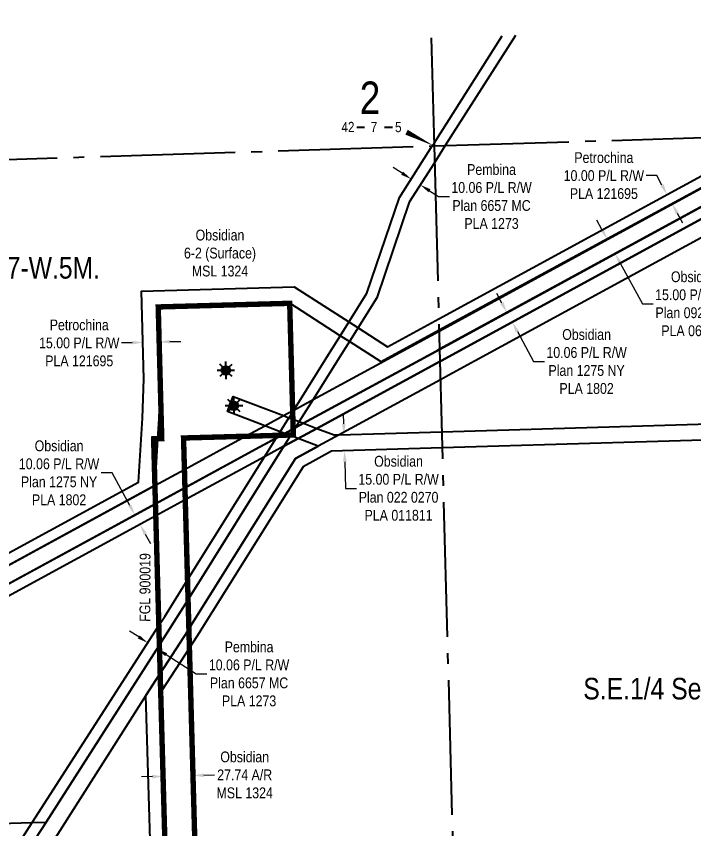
# Model space of a CAD drawing. Extents: x 632269 to 650517, y 5825252 to 5832959.
# Drawn here: x 641799 to 642427, y 5827954 to 5828707 of the extents above; entities that cross this region are included whole.
import ezdxf
from ezdxf.enums import TextEntityAlignment as Align

# ---------------------------------------------------------------- set-up
doc = ezdxf.new("R2010")
doc.units = 0
doc.header["$LTSCALE"] = 5
doc.header["$PDMODE"] = 35
doc.header["$PDSIZE"] = 10
for name, pattern in [('CENTERLINEX3', [5, 2.5, -1, 0.5, -1]), ('foc-ACCESSROAD', [3.75, 2.5, -1.25]), ('foc-QUARTERLINE', [33, 25, -3, 2, -3])]:
    doc.linetypes.add(name, pattern=pattern)
doc.layers.get('Defpoints').update_dxf_attribs({"color": 9})
for name, color, linetype in [('10', 1, 'Continuous'), ('9', 3, 'Continuous'), ('AS-POWER', 104, 'foc-POWER'), ('C-RW', 13, 'Continuous'), ('C-SYMBOL', 7, 'Continuous'), ('C-WS', 13, 'foc-ACCESSROAD'), ('C-WS-S', 8, 'Continuous'), ('F-RW', 190, 'Continuous'), ('L-SECLBL', 7, 'Continuous'), ('L-SECQ', 8, 'foc-QUARTERLINE')]:
    doc.layers.add(name, color=color, linetype=linetype)
doc.layers.add('AS-TRAPPER BOUNDARY', color=7, linetype='CENTERLINEX3', true_color=0xb85c00, transparency=0.6)
doc.layers.add('AS-TRAPPER-T', color=7, linetype='Continuous', true_color=0xc26100)
for name, color, linetype, lineweight in [('C-AR-T', 13, 'Continuous', 9), ('C-RW-T', 13, 'Continuous', 9), ('C-WS-T', 13, 'Continuous', 9), ('F-RW-T', 190, 'Continuous', 9)]:
    doc.layers.add(name, color=color, linetype=linetype, lineweight=lineweight)
doc.styles.add('175L', font='ARIALN.TTF', dxfattribs={"height": 20})
doc.styles.add('80CG', font='ARIALN.TTF', dxfattribs={"height": 10})
doc.styles.add('80L', font='ARIALN.TTF', dxfattribs={"height": 10})
doc.styles.add('foc-LtypeFont', font='ARIALN.TTF', dxfattribs={"height": 7.35})
doc.styles.add('SIMPLEX', font='ARIALN.TTF')
doc.linetypes.add('foc-POWER', pattern='A,6,-1,["P",foc-LtypeFont,S=0.2,R=0,X=-0.625,Y=-0.75],-1.24,4', length=12.24)
doc.dimstyles.new('Compass 5 000', dxfattribs={"dimscale": 5, "dimtxt": 9, "dimasz": 2, "dimexe": 0.2, "dimexo": 0.0625, "dimgap": 0.5, "dimtad": 0, "dimtih": 1, "dimtoh": 1, "dimzin": 0, "dimdsep": 46, "dimtxsty": '80CG', "dimcen": 0.1, "dimse1": 1, "dimse2": 1, "dimclrd": 256, "dimclrt": 256, "dimaunit": 1, "dimadec": 4, "dimazin": 0, "dimtfac": 0.06, "dimtofl": 0, "dimtmove": 0, "dimatfit": 1, "dimfxl": 0.2, "dimtolj": 1, "dimtzin": 0, "dimlwd": -1, "dimarcsym": 0})

# ---------------------------------------------------------------- blocks, each defined once
blk = doc.blocks.new('L-SECLBL')
at = {"layer": '9', "color": 7}
for p, q in [((-5.08, -27.83), (-12.29, -27.83)), ((20.7, -27.83), (13.5, -27.83))]:
    blk.add_line(p, q, dxfattribs=at)
at = {"layer": '10', "color": 2, "style": 'SIMPLEX'}
blk.add_attdef('SEC', text='', height=30, dxfattribs=at).set_placement((0, 0), align=Align.MIDDLE)
at = {"layer": '10', "color": 5, "style": '80L'}
blk.add_attdef('RGE', text='', height=9.5, dxfattribs=at).set_placement((3.62, -27.37), align=Align.MIDDLE_CENTER)
blk.add_attdef('TWP', text='', height=9.5, dxfattribs=at).set_placement((-14.43, -27.37), align=Align.MIDDLE_RIGHT)
blk.add_attdef('MER', text='', height=9.5, dxfattribs=at).set_placement((23.17, -27.37), align=Align.MIDDLE_LEFT)
blk = doc.blocks.new('*D514')
at = {"layer": 'C-AR-T', "transparency": 16777216}
for p, q in [((641924.84, 5828002.07), (641914.84, 5828001.79)), ((641972.53, 5828003.4), (641982.53, 5828003.67))]:
    blk.add_line(p, q, dxfattribs=at)
for points in [[(641924.79, 5828003.74), (641924.88, 5828000.4), (641934.83, 5828002.35)], [(641972.49, 5828005.06), (641972.58, 5828001.73), (641962.54, 5828003.12)]]:
    blk.add_solid(points, dxfattribs=at)
at = {"layer": 'Defpoints', "color": 0, "transparency": 16777216}
for p in [(641934.83, 5828002.61), (641962.53, 5828003.38), (641962.54, 5828003.12)]:
    blk.add_point(p, dxfattribs=at)
at = {"layer": 'C-AR-T', "transparency": 16777216, "insert": (642010.43, 5828003.67), "char_height": 10, "attachment_point": 5, "style": '80CG'}
blk.add_mtext('\\A1;Obsidian\\P27.74 A/R\\PMSL 1324', dxfattribs=at)
blk = doc.blocks.new('*D560')
at = {"layer": 'Defpoints', "color": 0, "transparency": 16777216}
for p in [(641920.63, 5828126.06), (641896.4, 5828088.42), (641905.02, 5828082.87)]:
    blk.add_point(p, dxfattribs=at)
at = {"layer": 'F-RW-T', "transparency": 16777216}
for p, q in [((641912.22, 5828131.47), (641903.81, 5828136.88)), ((641937.66, 5828115.09), (641965.42, 5828097.22)), ((641965.42, 5828097.22), (641975.42, 5828097.22))]:
    blk.add_line(p, q, dxfattribs=at)
for points in [[(641913.12, 5828132.87), (641911.32, 5828130.07), (641920.63, 5828126.06)], [(641938.56, 5828116.49), (641936.76, 5828113.69), (641929.25, 5828120.5)]]:
    blk.add_solid(points, dxfattribs=at)
at = {"layer": 'F-RW-T', "transparency": 16777216, "insert": (642014.5, 5828097.22), "char_height": 10, "attachment_point": 5, "style": '80CG'}
blk.add_mtext('\\A1;Pembina\\P10.06 P/L R/W\\PPlan 6657 MC\\PPLA 1273', dxfattribs=at)
blk = doc.blocks.new('*D567')
at = {"layer": 'C-RW-T', "transparency": 16777216}
for p, q in [((641887.46, 5828283.49), (641877.46, 5828283.49)), ((641903.89, 5828253.27), (641887.46, 5828283.49)), ((641918.25, 5828226.87), (641923.02, 5828218.08))]:
    blk.add_line(p, q, dxfattribs=at)
for points in [[(641905.36, 5828254.06), (641902.43, 5828252.47), (641908.67, 5828244.48)], [(641919.71, 5828227.66), (641916.78, 5828226.07), (641913.47, 5828235.65)]]:
    blk.add_solid(points, dxfattribs=at)
at = {"layer": 'Defpoints', "color": 0, "transparency": 16777216}
for p in [(641908.67, 5828244.48), (641879.21, 5828228.46), (641884.01, 5828219.63)]:
    blk.add_point(p, dxfattribs=at)
at = {"layer": 'C-RW-T', "transparency": 16777216, "insert": (641838.37, 5828283.49), "char_height": 10, "attachment_point": 5, "style": '80CG'}
blk.add_mtext('\\A1;Obsidian\\P10.06 P/L R/W\\PPlan 1275 NY\\PPLA 1802', dxfattribs=at)
blk = doc.blocks.new('*D585')
at = {"layer": 'C-RW-T', "transparency": 16777216}
for p, q in [((642102.18, 5828328.87), (642101.88, 5828338.87)), ((642103.24, 5828293.88), (642103.99, 5828269.17)), ((642103.99, 5828269.17), (642113.99, 5828269.17))]:
    blk.add_line(p, q, dxfattribs=at)
for points in [[(642103.85, 5828328.92), (642100.52, 5828328.82), (642102.49, 5828318.88)], [(642104.91, 5828293.93), (642101.58, 5828293.83), (642102.94, 5828303.88)]]:
    blk.add_solid(points, dxfattribs=at)
at = {"layer": 'Defpoints', "color": 0, "transparency": 16777216}
for p in [(642122.76, 5828319.49), (642102.94, 5828303.88), (642123.22, 5828304.49)]:
    blk.add_point(p, dxfattribs=at)
at = {"layer": 'C-RW-T', "transparency": 16777216, "insert": (642153.07, 5828269.17), "char_height": 10, "attachment_point": 5, "style": '80CG'}
blk.add_mtext('\\A1;Obsidian\\P15.00 P/L R/W\\PPlan 022 0270\\PPLA 011811', dxfattribs=at)
blk = doc.blocks.new('*D633')
at = {"layer": 'Defpoints', "color": 0, "transparency": 16777216}
for p in [(641916.11, 5828405.88), (641916.15, 5828404.4), (641931.11, 5828406.29)]:
    blk.add_point(p, dxfattribs=at)
at = {"layer": 'F-RW-T', "transparency": 16777216}
for p, q in [((641906.16, 5828404.12), (641896.16, 5828403.85)), ((641941.15, 5828405.08), (641951.14, 5828405.35))]:
    blk.add_line(p, q, dxfattribs=at)
for points in [[(641941.1, 5828406.74), (641941.19, 5828403.41), (641931.15, 5828404.8)], [(641906.11, 5828405.79), (641906.2, 5828402.46), (641916.15, 5828404.4)]]:
    blk.add_solid(points, dxfattribs=at)
at = {"layer": 'F-RW-T', "transparency": 16777216, "insert": (641857.08, 5828403.85), "char_height": 10, "attachment_point": 5, "style": '80CG'}
blk.add_mtext('\\A1;Petrochina\\P15.00 P/L R/W\\PPLA 121695', dxfattribs=at)
blk = doc.blocks.new('GAS')
h = blk.add_hatch(color=255)
h.dxf.hatch_style = 1
edge = h.paths.add_edge_path()
edge.add_arc((0, 0), 0.9, 0, 360)
for p, q in [((0, 0.81), (0, 1.62)), ((-0.81, 0), (-1.62, 0)), ((-0.57, 0.57), (-1.14, 1.14)), ((0.57, 0.57), (1.14, 1.14)), ((1.62, 0), (0.81, 0)), ((-0.57, -0.57), (-1.14, -1.14)), ((0, -0.81), (0, -1.62)), ((1.14, -1.14), (0.57, -0.57))]:
    blk.add_line(p, q)
blk.add_circle((0, 0), 0.8)
blk = doc.blocks.new('*D860')
at = {"layer": 'Defpoints', "color": 0, "transparency": 16777216}
for p in [(642164.99, 5828556.03), (642173.32, 5828550.26), (642173.52, 5828550.57)]:
    blk.add_point(p, dxfattribs=at)
at = {"layer": 'F-RW-T', "transparency": 16777216}
for p, q in [((642156.37, 5828561.1), (642147.94, 5828566.49)), ((642181.74, 5828544.87), (642190.16, 5828539.48)), ((642190.16, 5828539.48), (642200.16, 5828539.48))]:
    blk.add_line(p, q, dxfattribs=at)
for points in [[(642157.26, 5828562.51), (642155.47, 5828559.7), (642164.79, 5828555.71)], [(642182.64, 5828546.27), (642180.84, 5828543.47), (642173.32, 5828550.26)]]:
    blk.add_solid(points, dxfattribs=at)
at = {"layer": 'F-RW-T', "transparency": 16777216, "insert": (642239.24, 5828539.48), "char_height": 10, "attachment_point": 5, "style": '80CG'}
blk.add_mtext('\\A1;Pembina\\P10.06 P/L R/W\\PPlan 6657 MC\\PPLA 1273', dxfattribs=at)
blk = doc.blocks.new('*D861')
at = {"layer": 'C-RW-T', "transparency": 16777216}
for p, q in [((642248.8, 5828440.78), (642244.02, 5828449.57)), ((642263.16, 5828414.41), (642278.28, 5828386.65)), ((642278.28, 5828386.65), (642288.28, 5828386.65))]:
    blk.add_line(p, q, dxfattribs=at)
for points in [[(642250.26, 5828441.58), (642247.34, 5828439.99), (642253.58, 5828432)], [(642264.63, 5828415.2), (642261.7, 5828413.61), (642258.38, 5828423.19)]]:
    blk.add_solid(points, dxfattribs=at)
at = {"layer": 'Defpoints', "color": 0, "transparency": 16777216}
for p in [(642254.66, 5828432.59), (642258.38, 5828423.19), (642259.46, 5828423.78)]:
    blk.add_point(p, dxfattribs=at)
at = {"layer": 'C-RW-T', "transparency": 16777216, "insert": (642327.36, 5828386.65), "char_height": 10, "attachment_point": 5, "style": '80CG'}
blk.add_mtext('\\A1;Obsidian\\P10.06 P/L R/W\\PPlan 1275 NY\\PPLA 1802', dxfattribs=at)
blk = doc.blocks.new('*D865')
at = {"layer": 'C-RW-T', "transparency": 16777216}
for p, q in [((642341.63, 5828508.86), (642336.85, 5828517.64)), ((642358.55, 5828477.81), (642379.07, 5828440.13)), ((642379.07, 5828440.13), (642389.07, 5828440.13))]:
    blk.add_line(p, q, dxfattribs=at)
for points in [[(642343.1, 5828509.66), (642340.17, 5828508.07), (642346.42, 5828500.08)], [(642360.01, 5828478.61), (642357.08, 5828477.01), (642353.76, 5828486.59)]]:
    blk.add_solid(points, dxfattribs=at)
at = {"layer": 'Defpoints', "color": 0, "transparency": 16777216}
for p in [(642377.04, 5828516.76), (642384.39, 5828503.27), (642353.76, 5828486.59)]:
    blk.add_point(p, dxfattribs=at)
at = {"layer": 'C-RW-T', "transparency": 16777216, "insert": (642428.15, 5828440.13), "char_height": 10, "attachment_point": 5, "style": '80CG'}
blk.add_mtext('\\A1;Obsidian\\P15.00 P/L R/W\\PPlan 092 8273\\PPLA 064782', dxfattribs=at)
blk = doc.blocks.new('*D866')
at = {"layer": 'Defpoints', "color": 0, "transparency": 16777216}
for p in [(642408.67, 5828544.91), (642402, 5828541.29), (642413.28, 5828536.43)]:
    blk.add_point(p, dxfattribs=at)
at = {"layer": 'F-RW-T', "transparency": 16777216}
for p, q in [((642392.44, 5828558.86), (642382.44, 5828558.86)), ((642397.22, 5828550.07), (642392.44, 5828558.86)), ((642411.39, 5828524.02), (642416.16, 5828515.23))]:
    blk.add_line(p, q, dxfattribs=at)
for points in [[(642398.68, 5828550.87), (642395.75, 5828549.27), (642402, 5828541.29)], [(642412.85, 5828524.82), (642409.92, 5828523.22), (642406.61, 5828532.8)]]:
    blk.add_solid(points, dxfattribs=at)
at = {"layer": 'F-RW-T', "transparency": 16777216, "insert": (642343.36, 5828558.86), "char_height": 10, "attachment_point": 5, "style": '80CG'}
blk.add_mtext('\\A1;Petrochina\\P10.00 P/L R/W\\PPLA 121695', dxfattribs=at)

msp = doc.modelspace()

# ---------------------------------------------------------------- linework, layer by layer
at = {"layer": 'AS-POWER', "flags": 128}
msp.add_lwpolyline([(641968.887, 5827774.684), (641953.755, 5828315.833)], dxfattribs=at)
at = {"layer": 'AS-TRAPPER BOUNDARY', "const_width": 4.998, "flags": 128}
msp.add_lwpolyline([(641443.694, 5828664.891), (641467.681, 5828563.854), (641515.51, 5828362.393), (641560.854, 5828171.435), (641603.609, 5827989.03), (641718.286, 5827992.489), (641719.81, 5827941.972), (641724.772, 5827777.508), (641649.183, 5827775.229), (641651.154, 5827765.202), (641927.831, 5827773.458), (641941.145, 5827773.855), (641926.011, 5828315.065), (641933.552, 5828315.279), (641930.275, 5828437.233), (642052.146, 5828440.588), (642055.505, 5828318.636), (641953.755, 5828315.833), (641968.887, 5827774.684), (642307.257, 5827784.683), (642806.932, 5827798.982), (642758.917, 5828248.844), (642695.988, 5828251.498), (642701.392, 5828372.152), (642760.747, 5828369.511), (642769.625, 5828604.685), (642773.74, 5828704.042)], dxfattribs=at)
at = {"layer": 'C-RW'}
for points in [[(642580.781, 5828598.758), (642192.429, 5828387.271), (642191.371, 5828386.667), (642077.315, 5828324.725), (642059.93, 5828315.315), (642046.785, 5828308.154), (642028.817, 5828298.384), (641955.347, 5828258.422), (641928.016, 5828243.561), (641636.255, 5828084.912), (641619.385, 5828075.732), (641609.08, 5828070.135), (641621.154, 5828013.822), (641626.318, 5827989.716), (641628.716, 5827978.568), (641630.952, 5827968.737), (641634.416, 5827952.481)], [(641621.998, 5828105.688), (641927.236, 5828271.689), (641954.584, 5828286.559), (642011.304, 5828317.41), (642029.1, 5828327.088), (642046.448, 5828336.524), (642054.967, 5828341.158), (642055.92, 5828341.675), (642073.903, 5828351.456), (642190.612, 5828414.937), (642524.921, 5828597.006)], [(642558.404, 5828598.056), (642191.068, 5828397.971), (642187.68, 5828396.08), (642064.957, 5828329.465), (642057.64, 5828325.492), (642055.43, 5828324.286), (642047.58, 5828320.019), (642044.478, 5828318.332), (642039.65, 5828315.708), (642024.005, 5828307.201), (641955.06, 5828269.708), (641927.706, 5828254.833), (641625.254, 5828090.369)], [(641634.039, 5828095.131), (641927.704, 5828254.847), (641955.057, 5828269.723), (642023.998, 5828307.234), (642039.659, 5828315.721), (642044.477, 5828318.337), (642047.577, 5828320.023), (642055.429, 5828324.289), (642057.643, 5828325.497), (642064.957, 5828329.466), (642187.68, 5828396.08), (642191.068, 5828397.947), (642558.404, 5828598.056)], [(641925.88, 5827840.567), (641918.933, 5828077.189), (641931.842, 5828097.255), (641932.129, 5828097.737), (641957.577, 5828137.255), (641958.439, 5828138.632), (641958.75, 5828139.127), (642057.486, 5828296.716), (642078.582, 5828308.2), (642059.93, 5828315.315), (642052.938, 5828317.983), (642051.516, 5828318.526), (642047.58, 5828320.019), (642043.368, 5828321.638), (642029.098, 5828327.096), (641994.432, 5828340.352), (641999.752, 5828354.377), (642046.447, 5828336.531), (642051.486, 5828334.605), (642055.13, 5828333.215), (642061.061, 5828330.953), (642064.958, 5828329.464), (642077.315, 5828324.725), (642077.315, 5828324.725), (642093.434, 5828318.606), (642097.94, 5828318.743), (642193.117, 5828321.605), (642699.482, 5828336.545)], [(642698.812, 5828321.494), (642193.519, 5828306.615), (642090.877, 5828303.511), (642064.601, 5828289.147), (641966.016, 5828131.786), (641959.253, 5828121.315), (641958.943, 5828120.833), (641933.776, 5828081.863), (641940.997, 5827837.208)]]:
    msp.add_lwpolyline(points, dxfattribs=at)
at = {"layer": 'C-WS', "flags": 128}
msp.add_lwpolyline([(642055.491, 5828322.062), (642055.505, 5828318.636), (642053.308, 5828318.575), (642051.516, 5828318.526), (642044.478, 5828318.332), (642041.239, 5828318.243), (642011.303, 5828317.418), (641953.755, 5828315.833), (641954.583, 5828286.57), (641955.059, 5828269.711), (641955.324, 5828258.415), (641957.474, 5828184.269), (641957.987, 5828166.118), (641958.75, 5828139.127), (641959.253, 5828121.315), (641968.887, 5827774.684), (641941.145, 5827773.855), (641939.595, 5827834.402), (641932.129, 5828097.737), (641931.381, 5828124.057), (641930.88, 5828141.984), (641928.013, 5828243.561), (641927.705, 5828254.836), (641927.233, 5828271.695), (641926.011, 5828315.065), (641933.552, 5828315.279), (641932.721, 5828346.202), (641930.867, 5828415.356), (641930.46, 5828430.35), (641930.275, 5828437.233), (642052.146, 5828440.588), (642052.342, 5828433.601), (642052.761, 5828418.607), (642054.966, 5828341.164), (642054.992, 5828340.204), (642055.13, 5828333.215), (642055.43, 5828324.285), (642055.491, 5828322.062)], close=True, dxfattribs=at)
at = {"layer": 'F-RW'}
for points in [[(641803.624, 5827944.295), (641813.443, 5827959.55), (641930.88, 5828141.984), (641936.378, 5828150.525), (641957.474, 5828184.269), (642028.817, 5828298.383), (642039.653, 5828315.713), (642041.239, 5828318.243), (642043.368, 5828321.638), (642051.486, 5828334.605), (642054.992, 5828340.204), (642055.918, 5828341.682), (642089.624, 5828395.513), (642097.584, 5828408.227), (642123.744, 5828450.007), (642153.894, 5828538.536), (642184.215, 5828586.336), (642185.944, 5828588.897), (642249.202, 5828688.31)], [(642261.428, 5828688.666), (642196.387, 5828586.716), (642186.431, 5828570.758), (642163.007, 5828534.147), (642132.873, 5828445.66), (642106.099, 5828402.893), (642098.14, 5828390.179), (642073.901, 5828351.463), (642061.061, 5828330.953), (642057.64, 5828325.493), (642055.491, 5828322.062), (642053.308, 5828318.575), (642052.938, 5828317.983), (642046.785, 5828308.154), (641957.987, 5828166.118), (641957.677, 5828165.622), (641944.868, 5828145.133), (641931.381, 5828124.057), (641931.097, 5828123.614), (641826.344, 5827959.911), (641816.431, 5827944.646)], [(641582.891, 5828095.812), (641912.031, 5828274.818), (641915.824, 5828334.219), (641917.075, 5828370.592), (641914.857, 5828451.824), (642056.428, 5828455.722), (642107.041, 5828423.33), (642115.504, 5828417.915), (642142.902, 5828400.381), (642190.311, 5828426.164), (642503.2, 5828596.325)], [(642524.875, 5828597.004), (642190.595, 5828415.562), (642136.889, 5828386.409), (642107.538, 5828405.191), (642099.075, 5828410.608), (642052.173, 5828440.589), (641930.275, 5828437.233), (641930.461, 5828430.35), (641930.868, 5828415.357), (641932.078, 5828370.348), (641930.817, 5828333.479), (641929.756, 5828315.171), (641927.234, 5828271.696), (641585.275, 5828085.718)], [(641634.474, 5827952.494), (641644.394, 5827954.807), (641673.877, 5827955.633), (641701.408, 5827956.406), (641702.136, 5827956.309), (641719.361, 5827956.882), (641722.16, 5827956.955), (641813.443, 5827959.55), (641826.344, 5827959.911), (641931.098, 5828123.614), (641931.385, 5828124.059), (641944.868, 5828145.133), (641957.677, 5828165.621), (641957.987, 5828166.118), (642046.785, 5828308.154), (642059.93, 5828315.315), (642077.315, 5828324.725), (642191.371, 5828386.667), (642192.429, 5828387.271), (642580.775, 5828598.758)], [(642614.495, 5828599.816), (642199.591, 5828374.091), (642191.822, 5828369.829), (642097.94, 5828318.743), (642078.582, 5828308.2), (642057.486, 5828296.716), (641958.75, 5828139.127), (641958.439, 5828138.632), (641957.577, 5828137.255), (641932.137, 5828097.726), (641931.843, 5828097.255), (641918.933, 5828077.189), (641834.827, 5827945.155)]]:
    msp.add_lwpolyline(points, dxfattribs=at)
at = {"layer": 'L-SECLBL', "flags": 128}
msp.add_lwpolyline([(642185.982, 5828586.34, 0, 4.998, 0), (642160.422, 5828599.148, 4.998, 4.998, 0)], format="xyseb", dxfattribs=at)
at = {"layer": 'L-SECQ'}
for p, q in [((642183.301, 5828686.394), (642185.982, 5828586.34)), ((642185.982, 5828586.34), (642989.492, 5828611.595)), ((641381.892, 5828561.066), (642185.982, 5828586.34)), ((642185.982, 5828586.34), (642207.54, 5827781.826))]:
    msp.add_line(p, q, dxfattribs=at)

# ---------------------------------------------------------------- block references
at = {"layer": 'C-WS-S', "xscale": 4.998345000000032, "yscale": 4.998345000000032, "zscale": 4.998345000000032, "rotation": 0.08236396073204832}
for p in [(641993.009, 5828378.471), (642000.469, 5828345.741)]:
    msp.add_blockref('GAS', p, dxfattribs=at)
at = {"layer": 'L-SECLBL'}
msp.add_blockref('L-SECLBL', (642126.606, 5828631.273), dxfattribs=at).add_auto_attribs({'SEC': '2', 'TWP': '42', 'RGE': '7', 'MER': '5'})

# ---------------------------------------------------------------- texts
at = {"layer": 'C-SYMBOL', "color": 3, "style": '175L'}
msp.add_text('S.E.1/4 Sec. 2-42-7-W.5M.', height=19.9935, dxfattribs=at).set_placement((642461.116, 5828067.623), align=Align.BOTTOM_CENTER)

# ---------------------------------------------------------------- dimensions: what is measured, and where the dimension line sits
at = {"layer": 'C-AR-T'}
dim = msp.add_aligned_dim(p1=(641934.826, 5828002.612), p2=(641962.531, 5828003.382), distance=-0.263, text='Obsidian\\P27.74 A/R\\PMSL 1324', dimstyle='Compass 5 000', dxfattribs=at)
dim.commit()
dim.dimension.update_dxf_attribs({"geometry": '*D514', "text_midpoint": (642010.433, 5828003.674)})
at = {"layer": 'C-RW-T', "color": 3}
for base, p1, p2, angle, text, picture, middle in [((642353.763, 5828486.59), (642377.039, 5828516.761), (642384.387, 5828503.271), 298.576688, 'Obsidian\\P15.00 P/L R/W\\PPlan 092 8273\\PPLA 064782', '*D865', (642428.154, 5828440.127)), ((642258.381, 5828423.188), (642254.665, 5828432.592), (642259.465, 5828423.778), 298.571957, 'Obsidian\\P10.06 P/L R/W\\PPlan 1275 NY\\PPLA 1802', '*D861', (642327.364, 5828386.645))]:
    dim = msp.add_linear_dim(base=base, p1=p1, p2=p2, angle=angle, text=text, dimstyle='Compass 5 000', dxfattribs=at)
    dim.commit()
    dim.dimension.update_dxf_attribs({"geometry": picture, "text_midpoint": middle, "dimtype": 161})
at = {"layer": 'C-RW-T'}
dim = msp.add_linear_dim(base=(642102.941, 5828303.876), p1=(642122.763, 5828319.489), p2=(642123.217, 5828304.489), angle=271.732429, text='Obsidian\\P15.00 P/L R/W\\PPlan 022 0270\\PPLA 011811', dimstyle='Compass 5 000', dxfattribs=at)
dim.commit()
dim.dimension.update_dxf_attribs({"geometry": '*D585', "text_midpoint": (642153.073, 5828269.167), "dimtype": 161})
at = {"layer": 'F-RW-T', "color": 3}
dim = msp.add_linear_dim(base=(642173.315, 5828550.259), p1=(642164.989, 5828556.027), p2=(642173.516, 5828550.572), angle=327.389401, text='Pembina\\P10.06 P/L R/W\\PPlan 6657 MC\\PPLA 1273', dimstyle='Compass 5 000', dxfattribs=at)
dim.commit()
dim.dimension.update_dxf_attribs({"geometry": '*D860', "text_midpoint": (642239.245, 5828539.48), "dimtype": 161})
dim = msp.add_aligned_dim(p1=(642413.28, 5828536.432), p2=(642408.667, 5828544.914), distance=7.594, text='Petrochina\\P10.00 P/L R/W\\PPLA 121695', dimstyle='Compass 5 000', dxfattribs=at)
dim.commit()
dim.dimension.update_dxf_attribs({"geometry": '*D866', "text_midpoint": (642343.358, 5828558.856)})
at = {"layer": 'F-RW-T'}
dim = msp.add_aligned_dim(p1=(641931.112, 5828406.291), p2=(641916.112, 5828405.882), distance=1.487, text='Petrochina\\P15.00 P/L R/W\\PPLA 121695', dimstyle='Compass 5 000', dxfattribs=at)
dim.commit()
dim.dimension.update_dxf_attribs({"geometry": '*D633', "text_midpoint": (641857.077, 5828403.85)})

# ---------------------------------------------------------------- next in the draw order: texts
at = {"layer": 'AS-TRAPPER-T', "insert": (641918.093, 5828177.328), "char_height": 9.99669, "width": 63.21004, "attachment_point": 5, "rotation": 89.831246, "style": '80CG', "bg_fill": 3, "box_fill_scale": 1.15, "bg_fill_color": 256, "bg_fill_true_color": 256, "bg_fill_transparency": 0}
msp.add_mtext('\\A1;FGL 900019', dxfattribs=at)
at = {"layer": 'C-SYMBOL', "color": 3, "insert": (641736.351, 5828483.471), "char_height": 19.9935, "width": 281.44561, "attachment_point": 2, "style": '175L', "bg_fill": 3, "box_fill_scale": 1.15, "bg_fill_color": 256, "bg_fill_true_color": 256, "bg_fill_transparency": 0}
msp.add_mtext('S.W.1/4 Sec. 2-42-7-W.5M.', dxfattribs=at)
at = {"layer": 'C-WS-T', "insert": (641987.544, 5828487.093), "char_height": 9.99669, "width": 78.97562, "attachment_point": 5, "style": '80CG', "bg_fill": 2}
msp.add_mtext('\\A1;Obsidian\\P6-2 (Surface)\\PMSL 1324', dxfattribs=at)

# ---------------------------------------------------------------- next in the draw order: dimensions: what is measured, and where the dimension line sits
at = {"layer": 'C-RW-T'}
dim = msp.add_linear_dim(base=(641908.669, 5828244.481), p1=(641884.012, 5828219.633), p2=(641879.211, 5828228.462), angle=118.53582, text='Obsidian\\P10.06 P/L R/W\\PPlan 1275 NY\\PPLA 1802', dimstyle='Compass 5 000', dxfattribs=at)
dim.commit()
dim.dimension.update_dxf_attribs({"geometry": '*D567', "text_midpoint": (641838.374, 5828283.492), "dimtype": 161})
at = {"layer": 'F-RW-T'}
dim = msp.add_linear_dim(base=(641920.627, 5828126.056), p1=(641905.025, 5828082.868), p2=(641896.4, 5828088.42), angle=147.22978, text='Pembina\\P10.06 P/L R/W\\PPlan 6657 MC\\PPLA 1273', dimstyle='Compass 5 000', dxfattribs=at)
dim.commit()
dim.dimension.update_dxf_attribs({"geometry": '*D560', "text_midpoint": (642014.503, 5828097.221), "dimtype": 161})

doc.saveas('drawing.dxf')
